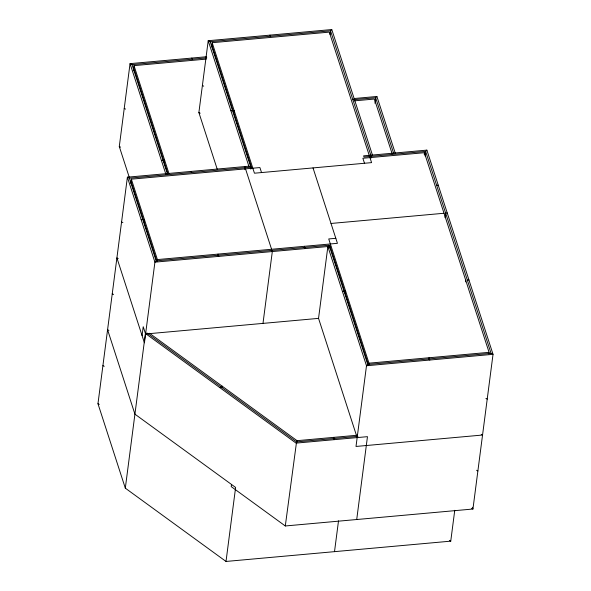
<?xml version="1.0" encoding="UTF-8"?>
<svg xmlns="http://www.w3.org/2000/svg" width="591" height="591" viewBox="0 0 591 591"><rect width="100%" height="100%" fill="white"/><g stroke="black" fill="none" stroke-linecap="round" stroke-linejoin="round"><path stroke-width="0.89" d="M129.422 177.802L119.286 146.509L130.05 63.643L206.377 56.751M133.344 70.735L134.009 65.631L206.303 59.1M454.752 510.321L450.748 541.149L226.013 561.45L125.314 488.159L97.966 403.727L127.39 177.182L248.863 166.204L250.843 167.201L250.606 169.026M130.803 183.373L131.35 179.169L259.914 167.556L261.532 172.572M144.064 221.773L144.374 219.379M164.32 162.569L164.638 160.176M142.069 335.57L143.221 326.705L145.408 333.457L125.314 488.159M157.191 261.185L157.398 259.582L131.35 179.169M217.311 169.462L198.879 112.556L208.209 40.713L331.787 29.55L372.441 155.041L371.2 156.327L370.963 158.159M211.622 46.903L212.169 42.7L329.305 32.121L371.584 162.628L254.448 173.207L212.169 42.7M233.807 112.859L234.117 110.465M217.82 255.704L218.035 254.108M244.918 169.543L244.785 166.573M221.898 387.718L222.105 386.122M231.502 484.457L231.221 486.615L285.298 525.975L472.94 509.021L493.034 354.319L426.887 150.121L363.613 155.839L363.982 156.977L425.646 151.407L426.887 150.121M226.013 561.45L235.617 487.449L134.925 414.158L107.577 329.726L108.892 330.391M271.372 250.865L271.579 249.269L245.524 168.856M262.988 323.388L272.318 251.552L271.949 250.407M330.074 34.492L330.546 30.835L331.787 29.55M304.299 247.895L304.513 246.292M285.298 525.975L296.556 441.891L357.954 436.35M296.852 442.275L297.059 440.679L149.479 333.258M357.163 437.591L318.542 318.372L327.872 246.528L329.113 245.243L367.735 364.462L366.494 365.748L356.011 446.456L482.552 435.028L481.237 434.363M328.877 247.075L329.113 245.243L156.157 260.867L154.916 262.153L144.433 342.861L116.907 257.89L118.222 258.548M329.808 248.161L330.044 246.358M345.329 293.535L345.639 291.134M374.945 103.24L375.662 97.759L376.903 96.473L395.335 153.379M333.59 438.95L333.804 437.355M334.513 551.647L338.517 520.826M368.769 364.78L368.976 363.177L328.729 238.949L335.821 238.306M356.713 519.526L367.469 436.66L296.061 443.11L145.408 333.457M424.198 154.288L424.404 152.692L362.874 158.255L364.492 163.271M425.047 155.98L425.646 151.407L491.055 353.322L493.034 354.319L366.494 365.748L327.872 246.528L154.916 262.153L127.39 177.182L129.37 178.179L250.843 167.201L210.189 41.71L208.209 40.713L248.863 166.204M445.038 217.68L445.629 213.107L447.239 212.967M428.822 359.35L429.029 357.754M465.531 281.885L465.738 280.289M488.868 353.928L489.075 352.332L424.404 152.692M219.83 387.622L220.968 386.869M210.189 41.71L330.546 30.835L371.2 156.327M165.945 174.463L130.05 63.643L132.029 64.641L206.791 57.881M353.979 98.542L376.903 96.473M230.896 110.753L232.507 110.606M352.864 99.739L375.662 97.759L393.739 153.579M354.282 100.862L374.413 99.044L392.151 153.771M161.409 160.464L163.027 160.324M436.638 185.338L438.249 185.19M141.153 219.667L142.763 219.52M331.012 223.464L444.018 213.255M157.398 259.582L337.439 243.322L313.016 167.918M328.899 246.462L330.724 246.292M342.418 291.429L344.028 291.282M467.348 280.141L468.958 279.994M145.585 333.996L318.542 318.372M368.976 363.177L489.075 352.332M367.735 364.462L491.055 353.322M297.059 440.679L357.415 435.22M202.395 85.503L203.71 86.16M198.879 112.556L200.201 113.221M124.228 108.426L125.551 109.091M119.286 146.509L120.608 147.166M485.898 398.445L487.22 399.102M121.569 221.965L122.891 222.63M476.568 470.281L477.89 470.946M112.238 293.808L113.561 294.473M471.625 508.356L472.94 509.021L472.379 507.277M102.908 365.652L104.23 366.309M449.426 540.484L450.748 541.149M97.966 403.727L99.288 404.392M146.908 332.969L296.556 441.891M429.398 358.892L429.768 360.037M269.998 35.135L270.368 36.273M329.83 245.693L368.385 364.706M304.875 247.437L305.244 248.575M211.859 45.101L251.943 168.841M334.174 438.492L334.543 439.638M191.839 58.066L192.208 59.203M191.24 171.412L191.61 172.55M218.404 255.246L218.773 256.391M134.009 65.631L168.893 173.326M133.699 68.031L168.014 173.968M132.029 64.641L167.571 174.36M131.039 181.563L156.807 261.104M129.37 178.179L156.157 260.867"/></g></svg>
